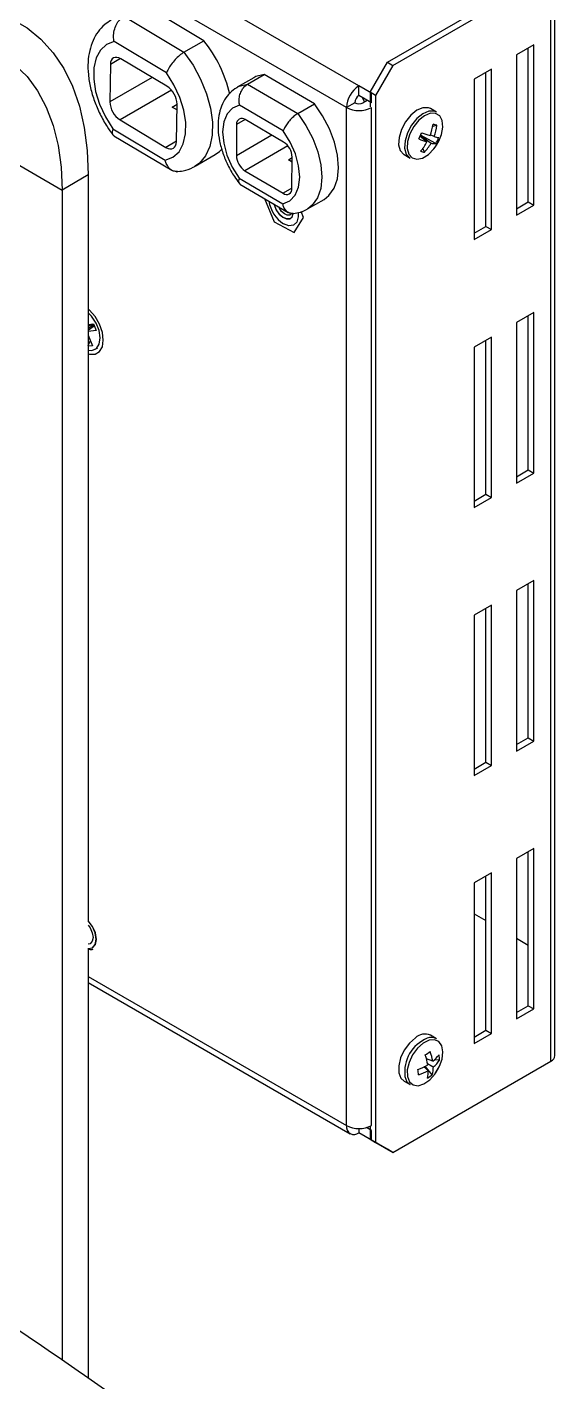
# Model space of a CAD drawing. Extents: x 8 to 113, y 1 to 87.
# Drawn here: x 82.55 to 85.24, y 9.99 to 16.89 of the extents above; entities that cross this region are included whole.
import ezdxf

# ---------------------------------------------------------------- set-up
doc = ezdxf.new("R2010")
doc.units = 0
doc.header["$MEASUREMENT"] = 0
doc.layers.add('OBJECT', color=7, linetype='CONTINUOUS')

msp = doc.modelspace()

# ---------------------------------------------------------------- linework, layer by layer
at = {"layer": 'OBJECT'}
for p, q in [((84.2391, 16.5859), (81.5379, 18.1452)), ((84.1754, 16.4756), (81.4743, 18.035)), ((84.384, 16.7063), (85.1884, 17.1707)), ((85.2372, 11.6508), (85.2372, 17.1829)), ((84.4123, 16.69), (85.2167, 17.1543)), ((85.2167, 11.6223), (85.2167, 17.1543)), ((83.4496, 16.8159), (83.1431, 16.9988)), ((83.0413, 16.9401), (83.3478, 16.7571)), ((83.2591, 16.6519), (82.9919, 16.8114)), ((83.3478, 16.7571), (83.4496, 16.8159)), ((85.13, 16.7956), (85.0416, 16.7446)), ((85.1017, 15.9954), (85.1017, 16.7793)), ((85.13, 15.9791), (85.13, 16.7956)), ((82.973, 16.6948), (82.9702, 16.5044)), ((83.0248, 16.7247), (82.973, 16.6948)), ((83.2607, 16.5839), (83.0265, 16.7236)), ((84.2956, 16.5532), (84.384, 16.7063)), ((84.4123, 16.69), (84.3239, 16.5369)), ((84.384, 16.7063), (84.4123, 16.69)), ((85.0416, 16.7446), (85.0416, 15.9281)), ((83.1856, 16.6287), (82.9702, 16.5044)), ((83.7036, 16.6277), (83.6187, 16.5787)), ((83.6715, 16.5949), (83.7564, 16.6439)), ((84.0119, 16.4939), (83.7564, 16.6439)), ((84.9144, 16.6711), (84.826, 16.6201)), ((84.826, 16.6201), (84.826, 15.8036)), ((84.8861, 15.8709), (84.8861, 16.6548)), ((84.9144, 15.8546), (84.9144, 16.6711)), ((81.8434, 16.5661), (82.7273, 16.0558)), ((83.2837, 16.5639), (83.0219, 16.4128)), ((83.6715, 16.5949), (83.927, 16.4449)), ((84.3027, 16.5491), (84.2391, 16.5859)), ((84.2391, 16.5369), (84.2391, 16.5859)), ((84.3239, 16.5369), (84.2956, 16.5532)), ((84.2956, 16.5532), (84.2956, 16.4797)), ((84.3027, 16.5001), (84.3027, 16.5491)), ((83.2875, 16.4784), (83.3124, 16.4928)), ((83.3096, 16.3018), (83.3124, 16.4922)), ((83.8536, 16.3569), (83.6309, 16.4876)), ((83.927, 16.4449), (84.0119, 16.4939)), ((84.2179, 16.5001), (84.1754, 16.4756)), ((84.3027, 16.5001), (84.2391, 16.5369)), ((84.256, 16.5271), (84.2679, 16.5045)), ((84.2815, 16.5124), (84.2603, 16.5001)), ((84.3239, 16.5369), (84.3239, 11.209)), ((83.0219, 16.4128), (83.2561, 16.273)), ((83.312, 16.4638), (83.2875, 16.4784)), ((83.2875, 16.4784), (83.312, 16.4664)), ((83.6594, 16.4149), (83.616, 16.3898)), ((83.8553, 16.2999), (83.6602, 16.4144)), ((84.1754, 11.2947), (84.1754, 16.4756)), ((84.3027, 11.2947), (84.3027, 16.4756)), ((84.6342, 16.4523), (84.6036, 16.4701)), ((82.9853, 16.3675), (83.2525, 16.208)), ((83.616, 16.3898), (83.6148, 16.2304)), ((84.6364, 16.3852), (84.6147, 16.3791)), ((82.9901, 16.3325), (83.2851, 16.1565)), ((83.3096, 16.3039), (83.2561, 16.273)), ((83.7957, 16.3349), (83.6148, 16.2304)), ((83.877, 16.2805), (83.6583, 16.1543)), ((84.5854, 16.3006), (84.55, 16.3284)), ((84.5521, 16.333), (84.6063, 16.2948)), ((84.6306, 16.2919), (84.553, 16.3348)), ((84.6217, 16.3278), (84.6019, 16.3361)), ((83.4046, 16.1774), (83.5064, 16.2361)), ((83.8796, 16.2096), (83.8988, 16.2207)), ((83.8986, 16.1984), (83.8796, 16.2096)), ((83.8796, 16.2096), (83.8986, 16.2003)), ((83.8976, 16.0644), (83.8988, 16.2238)), ((84.4686, 16.2362), (84.4992, 16.2185)), ((84.5721, 16.2481), (84.5648, 16.2685)), ((83.6583, 16.1543), (83.8534, 16.0397)), ((82.8602, 16.1326), (82.7273, 16.0558)), ((82.8602, 16.1326), (82.8602, 12.3371)), ((83.6282, 16.116), (83.8509, 15.9853)), ((83.6326, 16.0865), (83.8786, 15.9421)), ((83.8976, 16.0652), (83.8534, 16.0397)), ((82.7273, 16.0558), (82.7273, 10.1011)), ((83.7576, 16.0131), (83.8075, 15.8937)), ((83.9762, 15.9595), (84.061, 16.0084)), ((83.9567, 15.9168), (83.9443, 15.9466)), ((85.0416, 15.9607), (85.1017, 15.9954)), ((85.0416, 15.9281), (85.13, 15.9791)), ((85.1017, 15.9954), (85.13, 15.9791)), ((83.8075, 15.8937), (83.9094, 15.8397)), ((83.8893, 15.911), (83.8893, 15.9111)), ((83.9094, 15.8397), (83.9567, 15.9168)), ((84.826, 15.8362), (84.8861, 15.8709)), ((84.8861, 15.8709), (84.9144, 15.8546)), ((84.826, 15.8036), (84.9144, 15.8546)), ((85.13, 15.432), (85.0416, 15.381)), ((85.0416, 15.381), (85.0416, 14.5645)), ((85.1017, 14.6318), (85.1017, 15.4157)), ((85.13, 14.6155), (85.13, 15.432)), ((82.8602, 15.3722), (82.887, 15.3753)), ((82.8602, 15.3635), (82.8848, 15.375)), ((82.8602, 15.3528), (82.8884, 15.3718)), ((82.8913, 15.3644), (82.8602, 15.3405)), ((82.9008, 15.3407), (82.8602, 15.336)), ((82.8602, 15.3176), (82.8817, 15.2637)), ((82.887, 15.3753), (82.9008, 15.3407)), ((84.9144, 15.3075), (84.826, 15.2565)), ((84.9144, 14.491), (84.9144, 15.3075)), ((82.8602, 15.2646), (82.8711, 15.2904)), ((82.8817, 15.2637), (82.8602, 15.2612)), ((82.8958, 15.2455), (82.9091, 15.2532)), ((84.826, 15.2565), (84.826, 14.44)), ((84.8861, 14.5073), (84.8861, 15.2912)), ((85.0416, 14.5971), (85.1017, 14.6318)), ((85.1017, 14.6318), (85.13, 14.6155)), ((85.0416, 14.5645), (85.13, 14.6155)), ((84.826, 14.4726), (84.8861, 14.5073)), ((84.826, 14.44), (84.9144, 14.491)), ((84.8861, 14.5073), (84.9144, 14.491)), ((85.13, 14.0684), (85.0416, 14.0174)), ((85.13, 13.2519), (85.13, 14.0684)), ((85.0416, 14.0174), (85.0416, 13.2008)), ((85.1017, 13.2682), (85.1017, 14.0521)), ((84.9144, 13.9439), (84.826, 13.8929)), ((84.9144, 13.1274), (84.9144, 13.9439)), ((84.826, 13.8929), (84.826, 13.0763)), ((84.8861, 13.1437), (84.8861, 13.9276)), ((85.0416, 13.2335), (85.1017, 13.2682)), ((85.0416, 13.2008), (85.13, 13.2519)), ((85.1017, 13.2682), (85.13, 13.2519)), ((84.826, 13.109), (84.8861, 13.1437)), ((84.826, 13.0763), (84.9144, 13.1274)), ((84.8861, 13.1437), (84.9144, 13.1274)), ((85.13, 12.7048), (85.0416, 12.6538)), ((85.1017, 11.9046), (85.1017, 12.6885)), ((85.13, 11.8882), (85.13, 12.7048)), ((85.0416, 12.6538), (85.0416, 11.8372)), ((84.9144, 12.5803), (84.826, 12.5293)), ((84.8861, 11.7801), (84.8861, 12.564)), ((84.9144, 11.7637), (84.9144, 12.5803)), ((84.826, 12.5293), (84.826, 11.7127)), ((84.826, 12.3723), (84.8861, 12.3376)), ((85.0416, 12.2478), (85.1017, 12.2131)), ((82.8602, 12.1953), (82.8602, 10.0082)), ((82.8816, 12.1995), (82.8817, 12.1996)), ((82.8602, 12.0539), (84.1754, 11.2947)), ((82.8602, 12.0235), (84.1941, 11.2535)), ((85.0416, 11.8699), (85.1017, 11.9046)), ((85.0416, 11.8372), (85.13, 11.8882)), ((85.1017, 11.9046), (85.13, 11.8882)), ((84.6342, 11.7368), (84.6036, 11.7545)), ((84.826, 11.7454), (84.8861, 11.7801)), ((84.826, 11.7127), (84.9144, 11.7637)), ((84.8861, 11.7801), (84.9144, 11.7637)), ((84.4123, 11.1579), (85.2167, 11.6223)), ((84.592, 11.5755), (84.5703, 11.5933)), ((84.6121, 11.5535), (84.5761, 11.5963)), ((84.6151, 11.6218), (84.583, 11.6338)), ((84.5882, 11.6318), (84.5834, 11.6321)), ((84.5883, 11.6099), (84.6178, 11.5935)), ((84.6494, 11.628), (84.6243, 11.6296)), ((84.4686, 11.5207), (84.4992, 11.503)), ((84.2391, 11.2795), (84.2391, 11.2579)), ((84.3027, 11.2212), (84.2391, 11.2579)), ((84.3027, 11.2702), (84.2779, 11.2845)), ((84.2956, 11.291), (84.2956, 11.2253)), ((84.3027, 11.2212), (84.3027, 11.2702)), ((84.2956, 11.2253), (84.3239, 11.209)), ((84.384, 11.1742), (84.2956, 11.2253)), ((84.3239, 11.209), (84.4123, 11.1579)), ((84.4123, 11.1579), (84.384, 11.1742))]:
    msp.add_line(p, q, dxfattribs=at)
at = {"layer": 'OBJECT', "flags": 128}
for points in [[(81.6666, 16.8218), (81.7768, 16.8795), (81.8859, 16.925), (81.9933, 16.9578), (82.0978, 16.9777), (82.1987, 16.9845), (82.295, 16.9781), (82.3859, 16.9587), (82.4707, 16.9263), (82.5487, 16.8813), (82.6191, 16.824), (82.6814, 16.755), (82.7351, 16.6747), (82.7796, 16.5839), (82.8147, 16.4835), (82.8399, 16.3741), (82.8551, 16.2568), (82.8602, 16.1326)], [(81.6666, 16.6683), (81.7706, 16.7225), (81.8735, 16.7643), (81.9745, 16.7933), (82.0725, 16.8094), (82.1666, 16.8123), (82.2559, 16.8021), (82.3395, 16.7788), (82.4166, 16.7426), (82.4865, 16.6939), (82.5485, 16.6331), (82.602, 16.5609), (82.6465, 16.4779), (82.6816, 16.385), (82.7069, 16.283), (82.7222, 16.1729), (82.7273, 16.0558)], [(82.9919, 16.8114), (82.9531, 16.7965), (82.922, 16.7684), (82.9002, 16.7284), (82.8886, 16.6784), (82.8877, 16.6205), (82.8977, 16.5576), (82.9179, 16.4924), (82.9476, 16.4281), (82.9853, 16.3675)], [(83.3478, 16.7571), (83.3938, 16.691), (83.4324, 16.6198), (83.4624, 16.546), (83.4827, 16.4724), (83.4925, 16.4015), (83.4916, 16.3358), (83.4798, 16.2778), (83.4577, 16.2295), (83.4261, 16.1926), (83.4044, 16.1772)], [(83.0265, 16.7236), (83.0163, 16.7286), (83.0063, 16.7311), (82.9972, 16.7309), (82.9891, 16.7282), (82.9824, 16.723), (82.9774, 16.7155), (82.9742, 16.7059), (82.973, 16.6948)], [(83.2525, 16.208), (83.2914, 16.2229), (83.3224, 16.251), (83.3443, 16.291), (83.3559, 16.3411), (83.3567, 16.3989), (83.3468, 16.4619), (83.3265, 16.527), (83.2968, 16.5913), (83.2591, 16.6519)], [(83.7564, 16.6439), (83.7138, 16.6329), (83.7036, 16.6277)], [(83.6168, 16.5776), (83.629, 16.584), (83.6715, 16.5949)], [(83.6309, 16.4876), (83.5952, 16.4723), (83.5679, 16.4433), (83.5508, 16.4023), (83.5447, 16.3516), (83.55, 16.2942), (83.5664, 16.2334), (83.593, 16.1729), (83.6282, 16.116)], [(84.061, 16.0084), (84.0861, 16.0277), (84.1126, 16.0648), (84.1292, 16.1128), (84.1351, 16.1697), (84.1301, 16.233), (84.1143, 16.2999), (84.0886, 16.3677), (84.0539, 16.4333), (84.0119, 16.4939)], [(83.927, 16.4449), (83.9691, 16.3843), (84.0037, 16.3187), (84.0295, 16.251), (84.0452, 16.184), (84.0502, 16.1207), (84.0443, 16.0638), (84.0278, 16.0158), (84.0013, 15.9787), (83.978, 15.9606)], [(84.6036, 16.4701), (84.5929, 16.4745), (84.565, 16.4749), (84.5339, 16.4621), (84.503, 16.4375), (84.4757, 16.4037), (84.455, 16.3645), (84.443, 16.324), (84.4411, 16.2867), (84.4495, 16.2566), (84.4673, 16.237), (84.4686, 16.2362)], [(84.6342, 16.4523), (84.6236, 16.4568), (84.5957, 16.4572), (84.5645, 16.4444), (84.5337, 16.4197), (84.5064, 16.386), (84.4856, 16.3468), (84.4737, 16.3063), (84.4718, 16.269), (84.4802, 16.2389), (84.498, 16.2192), (84.4992, 16.2185)], [(84.6296, 16.4462), (84.6029, 16.4466), (84.5733, 16.4343), (84.5438, 16.4109), (84.5178, 16.3787), (84.498, 16.3413), (84.4866, 16.3027), (84.4848, 16.2671), (84.4929, 16.2384), (84.5098, 16.2197), (84.5339, 16.2129), (84.5624, 16.2189), (84.5924, 16.237), (84.6205, 16.2652), (84.6278, 16.2748)], [(84.6498, 16.3129), (84.6596, 16.3391), (84.6662, 16.3766), (84.6631, 16.4092), (84.6504, 16.4333), (84.6296, 16.4462)], [(83.8509, 15.9853), (83.8866, 16.0005), (83.9138, 16.0295), (83.931, 16.0706), (83.9371, 16.1212), (83.9318, 16.1786), (83.9153, 16.2394), (83.8888, 16.3), (83.8536, 16.3569)], [(83.2561, 16.273), (83.2664, 16.268), (83.2763, 16.2656), (83.2855, 16.2657), (83.2935, 16.2684), (83.3002, 16.2737), (83.3052, 16.2812), (83.3084, 16.2907), (83.3096, 16.3018)], [(84.6278, 16.2748), (84.6437, 16.3005), (84.6498, 16.3129)], [(83.5064, 16.2361), (83.5279, 16.2513), (83.5423, 16.2654)], [(83.8893, 15.9111), (83.8861, 15.9095), (83.8694, 15.9086), (83.8505, 15.9172), (83.8322, 15.934), (83.8174, 15.9563), (83.8083, 15.9809), (83.8076, 15.9837)], [(83.8958, 15.9356), (83.8868, 15.928), (83.8739, 15.9273), (83.8593, 15.934), (83.8452, 15.9469), (83.8337, 15.9641), (83.831, 15.97)], [(83.8322, 15.9339), (83.8504, 15.9172), (83.8693, 15.9086), (83.8861, 15.9095), (83.898, 15.9197), (83.9032, 15.9359)], [(83.9293, 15.9401), (83.9297, 15.9195), (83.9222, 15.8931), (83.9055, 15.8772), (83.882, 15.874), (83.8548, 15.8838)], [(82.8602, 15.2222), (82.8663, 15.2207), (82.8948, 15.221), (82.9174, 15.2341), (82.9319, 15.2586), (82.9369, 15.2922), (82.9319, 15.3315), (82.9174, 15.3728), (82.8948, 15.4119), (82.8663, 15.4451), (82.8602, 15.4507)], [(82.8602, 15.2413), (82.8791, 15.2401), (82.9018, 15.2497), (82.9163, 15.2716), (82.921, 15.303), (82.9153, 15.3403), (82.8999, 15.3788), (82.8766, 15.4141), (82.8602, 15.4316)], [(82.858, 12.1955), (82.8602, 12.1953), (82.8818, 12.1995), (82.8962, 12.2161), (82.9013, 12.2425), (82.8962, 12.2749), (82.8818, 12.3081), (82.8602, 12.3372), (82.8602, 12.3372)], [(82.8602, 12.1953), (82.8816, 12.1995), (82.896, 12.2161), (82.901, 12.2425), (82.896, 12.2748), (82.8816, 12.308), (82.8601, 12.337)], [(82.8817, 12.1996), (82.8817, 12.1996), (82.8961, 12.2162), (82.9012, 12.2426), (82.8961, 12.2749), (82.8817, 12.3081), (82.8602, 12.3371)], [(82.8602, 12.3153), (82.8698, 12.3012), (82.8805, 12.2764), (82.8843, 12.2524), (82.8805, 12.2327), (82.8698, 12.2203), (82.8602, 12.2172)], [(84.5263, 11.7416), (84.496, 11.7145), (84.47, 11.6791), (84.4512, 11.6392), (84.4416, 11.5991), (84.4422, 11.5631), (84.453, 11.5353), (84.4686, 11.5207)], [(84.6498, 11.5974), (84.662, 11.6328), (84.6664, 11.6696), (84.6609, 11.7004), (84.6461, 11.722), (84.6236, 11.7319), (84.5959, 11.7292), (84.566, 11.7141)], [(84.566, 11.7141), (84.5371, 11.6883), (84.5124, 11.6545), (84.4944, 11.6164), (84.4853, 11.5782), (84.4859, 11.5439), (84.4962, 11.5174), (84.515, 11.5014), (84.5405, 11.4977), (84.5697, 11.5067), (84.5995, 11.5275), (84.6267, 11.5577), (84.6278, 11.5592)], [(84.6278, 11.5592), (84.6483, 11.5941), (84.6498, 11.5974)], [(84.4732, 11.5439), (84.4837, 11.5176), (84.4992, 11.503)]]:
    msp.add_lwpolyline(points, dxfattribs=at)
at = {"layer": 'OBJECT'}
for centre, radius, start, end in [((82.8895, 16.3757), 0.7124, 13.71385, 38.15782), ((83.1982, 16.4882), 0.1143, 2.0382, 56.83772), ((84.3136, 16.4694), 0.1383, 122.60531, 177.3948), ((83.0845, 16.5085), 0.1143, 182.03811, 236.8379), ((84.2639, 16.498), 0.0461, 122.60508, 177.39492), ((84.2391, 16.5411), 0.0461, 242.61039, 297.38961), ((83.6427, 16.3937), 0.0271, 49.9704, 188.37702), ((84.2391, 16.5985), 0.1383, 242.60964, 297.39036), ((83.8359, 16.6668), 0.7902, 333.65482, 336.12032), ((85.0131, 17.7232), 1.4494, 251.71928, 253.47729), ((84.3274, 16.4414), 0.294, 338.48582, 350.06251), ((84.5848, 16.2382), 0.1558, 70.6663, 78.09704), ((84.3822, 16.4195), 0.2565, 339.03693, 352.31461), ((83.8036, 16.2199), 0.0953, 2.32672, 57.11874), ((84.7471, 16.795), 0.5202, 247.02326, 251.89432), ((84.3524, 16.4278), 0.2655, 318.97651, 331.36855), ((84.3989, 16.4106), 0.2376, 316.82565, 330.80328), ((84.6287, 16.3802), 0.0884, 255.29041, 271.25451), ((84.6805, 16.5412), 0.2214, 254.61059, 260.79665), ((84.4485, 16.4037), 0.2208, 324.28141, 335.72397), ((84.4517, 16.3945), 0.2062, 330.15943, 339.6157), ((83.71, 16.2343), 0.0953, 182.32686, 237.1186), ((84.5874, 16.3402), 0.0933, 248.17233, 260.59101), ((83.9452, 16.0236), 0.1665, 188.25221, 237.09735), ((83.8708, 16.0604), 0.0271, 229.97045, 8.37673), ((83.9171, 16.0068), 0.1119, 191.85933, 220.63319), ((84.659, 11.5666), 0.1872, 112.70182, 186.94937), ((84.5748, 11.6886), 0.0719, 66.4637, 132.50198), ((84.6077, 11.6823), 0.0606, 63.99602, 110.15433), ((83.9822, 12.5343), 1.0622, 304.05309, 305.63623), ((84.271, 11.5525), 0.3224, 9.14788, 18.38649), ((84.3698, 11.5782), 0.2492, 10.07263, 21.86603), ((84.5078, 11.7583), 0.1737, 308.1985, 323.27231), ((84.5227, 11.6294), 0.1267, 359.36616, 11.37317), ((84.4304, 11.8683), 0.3086, 290.74274, 301.00888), ((84.4948, 11.5906), 0.1231, 342.43999, 1.34418), ((84.5182, 11.7165), 0.1583, 309.00891, 326.01383), ((84.4485, 11.6882), 0.2208, 324.28141, 335.72397), ((85.2022, 11.6543), 0.0352, 294.37521, 354.30383), ((81.5481, 11.2852), 3.0061, 5.11712, 5.62221), ((84.4659, 11.7916), 0.2502, 287.74077, 300.26536), ((84.4551, 11.5699), 0.137, 345.97425, 2.34499), ((84.5127, 11.6706), 0.1537, 299.36438, 310.32474), ((84.2142, 11.2884), 0.0393, 170.78579, 309.2033), ((84.2391, 11.4175), 0.1383, 242.60964, 297.39036)]:
    msp.add_arc(centre, radius, start, end, dxfattribs=at)
for points, knots in [([(82.9764, 16.9196), (82.9652, 16.9128), (82.9396, 16.8974), (82.9084, 16.8616), (82.8826, 16.8169), (82.8657, 16.7652), (82.8576, 16.7071), (82.8591, 16.6437), (82.8702, 16.5767), (82.8904, 16.5086), (82.9192, 16.4419), (82.9513, 16.3838), (82.9758, 16.3508), (82.986, 16.3371)], [0, 0, 0, 0, 0.067781, 0.154467, 0.241719, 0.332181, 0.427215, 0.526237, 0.62725, 0.728243, 0.828823, 0.929194, 1, 1, 1, 1]), ([(82.9919, 16.8114), (82.9919, 16.8116), (82.9902, 16.8194), (82.9881, 16.838), (82.9915, 16.8681), (83.0026, 16.8985), (83.0195, 16.9244), (83.034, 16.9348), (83.0413, 16.9401)], [0, 0, 0, 0, 0.003689, 0.169182, 0.383484, 0.590873, 0.795386, 1, 1, 1, 1]), ([(83.3478, 16.7571), (83.3402, 16.7521), (83.3249, 16.7421), (83.3019, 16.7198), (83.2816, 16.6949), (83.2671, 16.6715), (83.2611, 16.6577), (83.2592, 16.6521), (83.2591, 16.6519)], [0, 0, 0, 0, 0.204614, 0.409127, 0.616517, 0.830818, 0.996312, 1, 1, 1, 1]), ([(83.6162, 16.5767), (83.6045, 16.5686), (83.5801, 16.552), (83.5528, 16.5153), (83.533, 16.4718), (83.522, 16.4216), (83.5201, 16.3657), (83.5277, 16.3055), (83.5447, 16.2434), (83.5703, 16.1823), (83.5989, 16.1305), (83.6206, 16.1016), (83.629, 16.0904)], [0, 0, 0, 0, 0.0882691, 0.1831343, 0.2796804, 0.3809367, 0.4876307, 0.5978555, 0.7087579, 0.8192428, 0.9294756, 1, 1, 1, 1]), ([(83.6309, 16.4876), (83.6309, 16.4877), (83.6294, 16.4942), (83.6276, 16.5098), (83.6302, 16.5349), (83.6394, 16.5602), (83.6534, 16.5818), (83.6655, 16.5905), (83.6715, 16.5949)], [0, 0, 0, 0, 0.003688, 0.16918, 0.383479, 0.590872, 0.795386, 1, 1, 1, 1]), ([(83.927, 16.4449), (83.9207, 16.4408), (83.9079, 16.4324), (83.8888, 16.4138), (83.872, 16.3929), (83.8601, 16.3733), (83.8552, 16.3617), (83.8536, 16.357), (83.8536, 16.3569)], [0, 0, 0, 0, 0.204614, 0.409128, 0.616519, 0.830817, 0.996312, 1, 1, 1, 1]), ([(82.9853, 16.3675), (82.9853, 16.3674), (82.9834, 16.3618), (82.9811, 16.3502), (82.9825, 16.3378), (82.9886, 16.3347), (82.9908, 16.3336)], [0, 0, 0, 0, 0.007352, 0.337262, 0.764473, 1, 1, 1, 1]), ([(83.314, 16.1501), (83.3072, 16.1502), (83.2928, 16.1504), (83.2737, 16.1635), (83.2599, 16.1834), (83.2543, 16.2001), (83.2526, 16.2078), (83.2525, 16.208)], [0, 0, 0, 0, 0.2382107, 0.5055913, 0.7818799, 0.9952438, 1, 1, 1, 1]), ([(83.3082, 16.1493), (83.32, 16.1505), (83.3495, 16.1537), (83.3826, 16.1635), (83.4005, 16.1759), (83.4038, 16.1782)], [0, 0, 0, 0, 0.3522508, 0.8805393, 1, 1, 1, 1]), ([(83.6282, 16.116), (83.6282, 16.1159), (83.6266, 16.1112), (83.6247, 16.1014), (83.6261, 16.091), (83.6313, 16.0883), (83.6332, 16.0873)], [0, 0, 0, 0, 0.007309, 0.335471, 0.760409, 1, 1, 1, 1]), ([(83.9031, 15.9368), (83.8972, 15.9369), (83.885, 15.9371), (83.8688, 15.9481), (83.8571, 15.9648), (83.8524, 15.9787), (83.8509, 15.9851), (83.8509, 15.9853)], [0, 0, 0, 0, 0.244212, 0.509486, 0.783601, 0.995285, 1, 1, 1, 1]), ([(83.8984, 15.9362), (83.9091, 15.9376), (83.9358, 15.941), (83.9638, 15.9499), (83.9776, 15.9607), (83.9787, 15.9615)], [0, 0, 0, 0, 0.382184, 0.952318, 1, 1, 1, 1]), ([(82.8623, 12.192), (82.8668, 12.1908), (82.8749, 12.1885), (82.8816, 12.1918), (82.8845, 12.1933)], [0, 0, 0, 0, 0.562442, 1, 1, 1, 1]), ([(78.6146, 11.3161), (78.9632, 11.1124), (79.6604, 10.7052), (80.7043, 10.049), (81.7459, 9.3633), (82.4371, 8.8771), (82.7826, 8.6341)], [0, 0, 0, 0, 0.25003, 0.500058, 0.750055, 1, 1, 1, 1]), ([(82.7715, 8.6172), (82.6072, 8.7337), (82.2729, 8.9705), (81.762, 9.3216), (81.2335, 9.676), (80.7032, 10.022), (80.1757, 10.357), (79.6554, 10.6782), (79.1313, 10.9933), (78.7806, 11.1965), (78.6046, 11.2984)], [0, 0, 0, 0, 0.118989, 0.241992, 0.369009, 0.500039, 0.623805, 0.748387, 0.873785, 1, 1, 1, 1]), ([(84.5342, 8.771), (84.4648, 8.826), (84.2252, 9.016), (83.8065, 9.3315), (83.2785, 9.7178), (82.7413, 10.0936), (82.2989, 10.3936), (82.0331, 10.5645), (81.9516, 10.6169)], [0, 0, 0, 0, 0.0839488, 0.289789, 0.495873, 0.7021638, 0.9086263, 1, 1, 1, 1])]:
    msp.add_open_spline(points, degree=3, knots=knots, dxfattribs=at)

doc.saveas('drawing.dxf')
